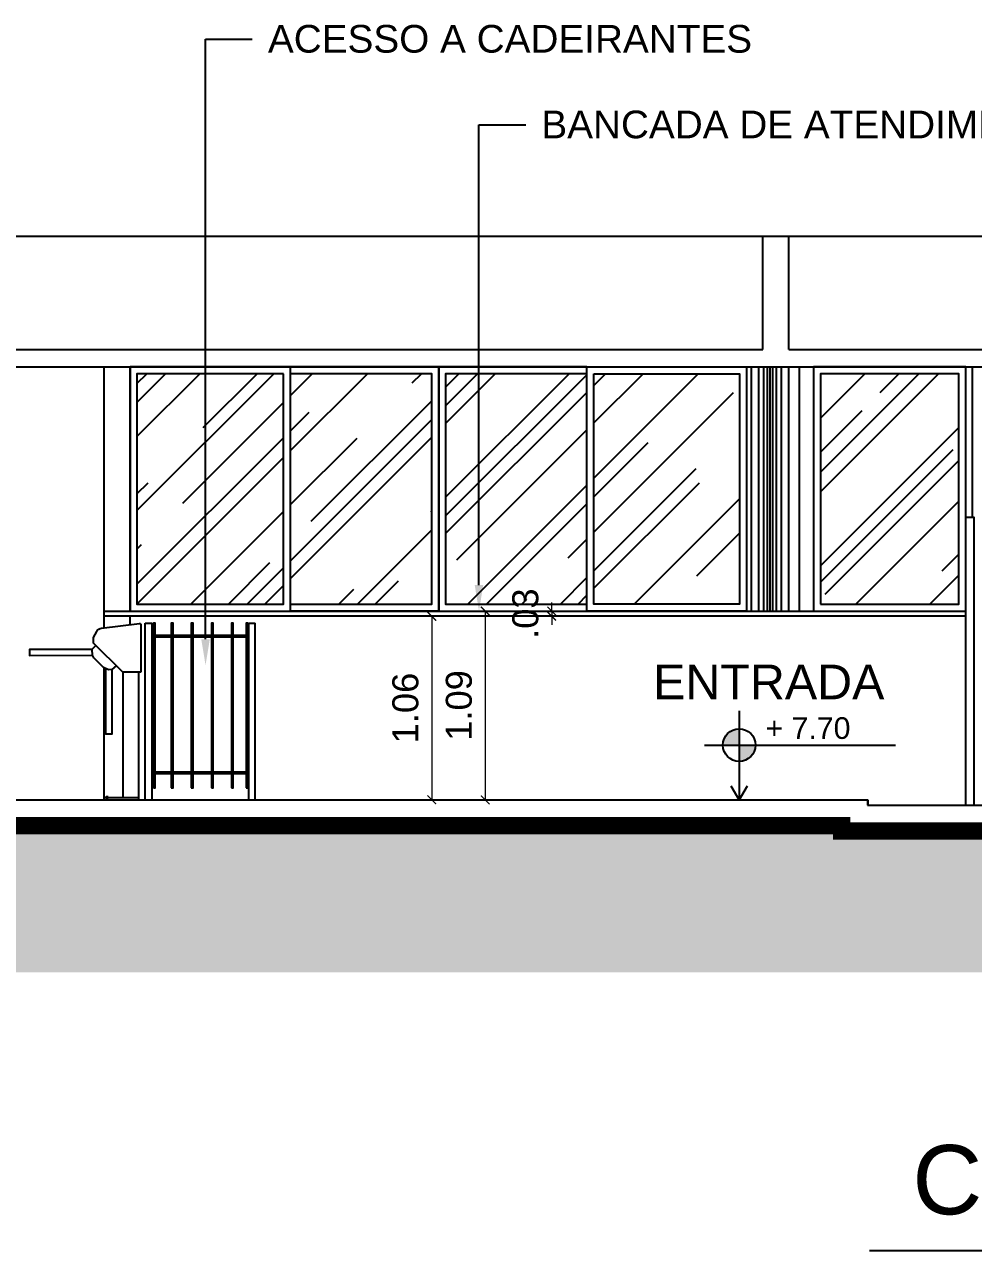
# Model space of a CAD drawing. Header units: metres. Extents: x 2146 to 3549, y -305 to 114.
# Drawn here: x 2842.57 to 2848.04, y -93.35 to -86.27 of the extents above; entities that cross this region are included whole.
import ezdxf
from ezdxf import colors
from ezdxf.entities.mleader import LeaderData, LeaderLine
from ezdxf.math import Vec2, Vec3

# ---------------------------------------------------------------- set-up
doc = ezdxf.new("R2010")
doc.units = ezdxf.units.M
doc.header["$LTSCALE"] = 6
doc.header["$MEASUREMENT"] = 0
for name, color, linetype, lineweight in [('2prancha', 4, 'Continuous', 18), ('PENA 05', 5, 'Continuous', 25), ('texto', 3, 'Continuous', 25)]:
    doc.layers.add(name, color=color, linetype=linetype, lineweight=lineweight)
for name, color, linetype in [('COTA 1 100', 2, 'Continuous'), ('COTA DE NÍVEL', 7, 'Continuous'), ('HACHURA', 251, 'Continuous'), ('HACHURA PISOS', 250, 'Continuous'), ('PENA 0.15', 7, 'Continuous'), ('PENA 0.2', 2, 'Continuous'), ('PENA 01', 1, 'Continuous'), ('PENA 02', 2, 'Continuous'), ('PENA 03', 3, 'Continuous'), ('PENA 06', 6, 'Continuous'), ('TXT ESPECIFICAÇÃO', 7, 'Continuous'), ('TXT ESPECIFICAÇÕES', 7, 'Continuous')]:
    doc.layers.add(name, color=color, linetype=linetype)
doc.styles.add('GRAF', font='GRAF.SHX')
doc.styles.add('Luana', font='arial.ttf')
doc.styles.get("Standard").update_dxf_attribs({"font": 'arial.ttf'})
doc.dimstyles.new('arial75', dxfattribs={"dimtxt": 0.15, "dimasz": 0.05, "dimexe": 0.075, "dimexo": 0.15, "dimgap": 0.075, "dimtad": 1, "dimzin": 4, "dimdsep": 46, "dimtxsty": 'Luana', "dimblk": 'ARCHTICK', "dimcen": 0, "dimclrd": 7, "dimclre": 7, "dimclrt": 256, "dimadec": 0, "dimazin": 0, "dimtfac": 1, "dimtix": 1, "dimtmove": 2, "dimatfit": 3, "dimldrblk": 'CLOSEDBLANK', "dimfxl": 0, "dimlwd": 5, "dimlwe": 5, "dimarcsym": 0})

# ---------------------------------------------------------------- blocks, each defined once
blk = doc.blocks.new('A$C0E4A6CAB')
at = {"ltscale": 1.5}
for p, q in [((0.2678, 0.8349), (0.2695, 0.8673)), ((0.0938, 0.7365), (0.0938, 0.0113))]:
    blk.add_line(p, q, dxfattribs=at)
blk.add_lwpolyline([(-0.0107, 0.7365), (0.0938, 0.7365), (0.2616, 0.9042), (0.2616, 0.9376), (0.2434, 0.9725, 0.263963), (0.2159, 0.9913), (-0.0038, 1.0188, 0.497887), (-0.0107, 1.0119), (-0.0107, 0.7365)], format="xyb", close=True, dxfattribs=at)
for points in [[(0.2695, 0.8673), (0.2695, 0.8694), (0.2481, 0.8908)], [(0.1762, 0.7509), (0.2049, 0.7638), (0.2606, 0.8195), (0.2678, 0.8349)], [(0, 0.0113), (0, 0.7365)], [(0.1316, 0.7742), (0.1561, 0.7534), (0.1762, 0.7509)], [(0.1571, 0.7533), (0.1571, 0.3794), (0.1903, 0.3794), (0.1903, 0.7572)]]:
    blk.add_lwpolyline(points, dxfattribs=at)
for points in [[(0.2695, 0.8673), (0.6316, 0.8673), (0.6316, 0.8341), (0.2678, 0.8349)], [(0, 0.0113), (0.2002, 0.0113), (0.2002, 0), (0, 0)], [(0.1778, 0.0175), (0.189, 0.0175), (0.189, 0.0113), (0.1778, 0.0113)]]:
    blk.add_lwpolyline(points, close=True, dxfattribs=at)
blk = doc.blocks.new('_ArchTick')
at = {"color": 0, "linetype": 'ByBlock', "const_width": 0.15}
blk.add_lwpolyline([(-0.5, -0.5), (0.5, 0.5)], dxfattribs=at)
blk = doc.blocks.new('*D51')
at = {"layer": 'COTA 1 100', "color": 7, "lineweight": 5}
for p, q in [((2845.3625, -89.656), (2845.1511, -89.656)), ((2845.2261, -89.656), (2845.2261, -90.746)), ((2845.3625, -90.746), (2845.1511, -90.746))]:
    blk.add_line(p, q, dxfattribs=at)
at = {"layer": 'Defpoints', "color": 0}
for p in [(2845.5125, -89.656), (2845.2261, -90.746), (2845.5125, -90.746)]:
    blk.add_point(p, dxfattribs=at)
at = {"layer": 'COTA 1 100', "color": 7, "lineweight": 5, "xscale": 0.05, "yscale": 0.05, "zscale": 0.05}
for p, rotation in [((2845.2261, -89.656), 90), ((2845.2261, -90.746), 270)]:
    blk.add_blockref('_ArchTick', p, dxfattribs=dict(at, rotation=rotation))
at = {"layer": 'COTA 1 100', "insert": (2845.0745, -90.201), "char_height": 0.15, "attachment_point": 5, "rotation": 90, "style": 'Luana'}
blk.add_mtext('1.09', dxfattribs=at)
blk = doc.blocks.new('_ClosedBlank')
at = {"layer": '2prancha', "color": 0, "lineweight": -2}
for p, q in [((-1, 0.17), (0, 0)), ((-1, 0.17), (-1, -0.17)), ((0, 0), (-1, -0.17))]:
    blk.add_line(p, q, dxfattribs=at)
blk = doc.blocks.new('*D52')
at = {"layer": 'COTA 1 100', "color": 7, "lineweight": 5}
for p, q in [((2845.6098, -89.656), (2845.6098, -89.606)), ((2845.6098, -89.656), (2845.5348, -89.656)), ((2845.6098, -89.656), (2845.6098, -89.686)), ((2845.6098, -89.686), (2845.5348, -89.686)), ((2845.6098, -89.686), (2845.6098, -89.736))]:
    blk.add_line(p, q, dxfattribs=at)
at = {"layer": 'Defpoints', "color": 0}
for p in [(2845.7555, -89.656), (2845.6098, -89.686), (2845.7555, -89.686)]:
    blk.add_point(p, dxfattribs=at)
at = {"layer": 'COTA 1 100', "color": 7, "lineweight": 5, "xscale": 0.05, "yscale": 0.05, "zscale": 0.05}
for p, rotation in [((2845.6098, -89.656), 270), ((2845.6098, -89.686), 90)]:
    blk.add_blockref('_ArchTick', p, dxfattribs=dict(at, rotation=rotation))
at = {"layer": 'COTA 1 100', "insert": (2845.4582, -89.671), "char_height": 0.15, "attachment_point": 5, "rotation": 90, "style": 'Luana'}
blk.add_mtext('.03', dxfattribs=at)
blk = doc.blocks.new('*D53')
at = {"layer": 'COTA 1 100', "color": 7, "lineweight": 5}
for p, q in [((2845.04, -89.686), (2844.8425, -89.686)), ((2844.9175, -89.686), (2844.9175, -90.746)), ((2845.4175, -90.746), (2844.8425, -90.746))]:
    blk.add_line(p, q, dxfattribs=at)
at = {"layer": 'Defpoints', "color": 0}
for p in [(2845.19, -89.686), (2844.9175, -90.746), (2847.4332, -90.746)]:
    blk.add_point(p, dxfattribs=at)
at = {"layer": 'COTA 1 100', "color": 7, "lineweight": 5, "xscale": 0.05, "yscale": 0.05, "zscale": 0.05}
for p, rotation in [((2844.9175, -89.686), 90), ((2844.9175, -90.746), 270)]:
    blk.add_blockref('_ArchTick', p, dxfattribs=dict(at, rotation=rotation))
at = {"layer": 'COTA 1 100', "insert": (2844.7659, -90.216), "char_height": 0.15, "attachment_point": 5, "rotation": 90, "style": 'Luana'}
blk.add_mtext('1.06', dxfattribs=at)
blk = doc.blocks.new('NIV02')
h = blk.add_hatch(color=256)
h.paths.add_polyline_path([(-43.09, -49.03, 0.414214), (-44.59, -50.53), (-43.09, -50.53)])
h.paths.add_polyline_path([(-43.09, -52.04, 0.414214), (-41.58, -50.53), (-43.09, -50.53)])
for p, q in [((-43.09, -47.38), (-43.09, -55.58)), ((-46.27, -50.53), (-28.68, -50.53))]:
    blk.add_line(p, q)
blk.add_lwpolyline([(-42.36, -54.32), (-43.09, -55.58), (-43.82, -54.32)])
blk.add_circle((-43.09, -50.53), 1.5)
at = {"style": 'GRAF'}
blk.add_attdef('ELEV', (-40.66, -49.96), '', height=1.26, dxfattribs=at)

msp = doc.modelspace()

# ---------------------------------------------------------------- hatches: boundary and pattern name
at = {"layer": 'HACHURA', "ltscale": 1.5}
h = msp.add_hatch(dxfattribs=at)
h.set_pattern_fill('AR-RROOF,_O', color=256, scale=0.45, angle=45)
h.set_pattern_definition([(45, (2843.21586, -89.61604), (0.381838, 1.018234), [6.75, -0.9, 2.25, -0.45]), (45, (2843.47997, -89.03374), (-0.7414, 0.105005), [1.35, -0.1485, 2.7, -0.3375]), (45, (2843.1045, -89.18648), (1.441437, 1.867823), [3.6, -0.63, 1.8, -0.45])])
h.paths.add_polyline_path([(2844.0623, -88.286), (2843.2159, -88.286), (2843.2159, -89.616), (2844.0623, -89.616)])
h.paths.add_polyline_path([(2844.9175, -88.286), (2844.1023, -88.286), (2844.1023, -89.616), (2844.9175, -89.616)])
h.paths.add_polyline_path([(2845.8127, -88.286), (2844.9975, -88.286), (2844.9975, -89.616), (2845.8127, -89.616)])
h.paths.add_polyline_path([(2846.6933, -88.286), (2845.8527, -88.286), (2845.8527, -89.616), (2846.6933, -89.616)])
h.paths.add_polyline_path([(2847.9592, -88.286), (2847.1604, -88.286), (2847.1604, -89.616), (2847.9592, -89.616)])
at = {"layer": 'HACHURA PISOS', "ltscale": 1.5}
h = msp.add_hatch(dxfattribs=at)
h.set_pattern_fill('HACH23,_O', color=256, scale=0.015, pattern_type=2)
h.set_pattern_definition([(90, (4349.8041, -7.75625), (-0.627, 4e-17), []), (90, (4349.82525, -7.75625), (-0.627, 4e-17), []), (90, (4349.85525, -7.75625), (-0.627, 4e-17), []), (90, (4349.8977, -7.75625), (-0.627, 4e-17), []), (90, (4349.9577, -7.75625), (-0.627, 4e-17), []), (90, (4350.0426, -7.75625), (-0.627, 4e-17), []), (90, (4350.1626, -7.75625), (-0.627, 4e-17), []), (90, (4350.2475, -7.75625), (-0.627, 4e-17), []), (90, (4350.3075, -7.75625), (-0.627, 4e-17), []), (90, (4350.34995, -7.75625), (-0.627, 4e-17), []), (90, (4350.37995, -7.75625), (-0.627, 4e-17), []), (90, (4350.4011, -7.75625), (-0.627, 4e-17), []), (90, (4350.4161, -7.75625), (-0.627, 4e-17), [])])
h.paths.add_polyline_path([(2846.7333, -89.656), (2847.1204, -89.656), (2847.1204, -88.246), (2846.7333, -88.246)])
at = {"layer": 'PENA 01', "ltscale": 1.5}
h = msp.add_hatch(dxfattribs=at)
h.set_pattern_fill('EARTH', color=256, scale=0.75, angle=45, style=0, double=1)
h.set_pattern_definition([(45, (2833.67324, -91.74104), (3e-17, 0.265165), [0.1875, -0.1875]), (45, (2833.62352, -91.69132), (3e-17, 0.265165), [0.1875, -0.1875]), (45, (2833.5738, -91.6416), (3e-17, 0.265165), [0.1875, -0.1875]), (135, (2833.5738, -91.60846), (-0.265165, 6e-17), [0.1875, -0.1875]), (135, (2833.62352, -91.55874), (-0.265165, 6e-17), [0.1875, -0.1875]), (135, (2833.67324, -91.50902), (-0.265165, 6e-17), [0.1875, -0.1875])])
h.paths.add_polyline_path([(2858.5777, -90.941), (2857.2304, -90.941), (2847.2837, -90.941), (2847.2837, -90.911), (2838.1332, -90.911), (2838.1332, -90.941), (2833.6732, -90.941), (2833.6732, -91.741), (2858.5777, -91.741)])

# ---------------------------------------------------------------- linework, layer by layer
at = {"layer": 'PENA 0.15', "ltscale": 1.5}
for p, q in [((2843.2632, -90.746), (2843.2632, -89.7266)), ((2843.2632, -89.7266), (2843.3034, -89.7266)), ((2843.3034, -90.746), (2843.3034, -89.7266)), ((2843.4141, -89.7266), (2843.4141, -90.6766)), ((2843.4241, -89.7266), (2843.4141, -89.7266)), ((2843.4241, -90.6766), (2843.4241, -89.7266)), ((2843.862, -90.746), (2843.862, -89.7266)), ((2843.862, -89.7266), (2843.8982, -89.7266)), ((2843.8982, -90.746), (2843.8982, -89.7266)), ((2843.4141, -89.7966), (2843.3209, -89.7966)), ((2843.4141, -89.8066), (2843.3209, -89.8066)), ((2843.5297, -89.7966), (2843.4241, -89.7966)), ((2843.5297, -89.8066), (2843.4241, -89.8066)), ((2843.6453, -89.7966), (2843.5397, -89.7966)), ((2843.6453, -89.8066), (2843.5397, -89.8066)), ((2843.7609, -89.7966), (2843.6553, -89.7966)), ((2843.7609, -89.8066), (2843.6553, -89.8066)), ((2843.862, -89.7966), (2843.7709, -89.7966)), ((2843.862, -89.8066), (2843.7709, -89.8066)), ((2843.8463, -89.7966), (2843.862, -89.7966)), ((2843.8463, -89.8066), (2843.862, -89.8066)), ((2843.4141, -90.5866), (2843.3209, -90.5866)), ((2843.4141, -90.5966), (2843.3209, -90.5966)), ((2843.5297, -90.5866), (2843.4241, -90.5866)), ((2843.5297, -90.5966), (2843.4241, -90.5966)), ((2843.6453, -90.5866), (2843.5397, -90.5866)), ((2843.6453, -90.5966), (2843.5397, -90.5966)), ((2843.7609, -90.5866), (2843.6553, -90.5866)), ((2843.7609, -90.5966), (2843.6553, -90.5966)), ((2843.862, -90.5866), (2843.7709, -90.5866)), ((2843.862, -90.5966), (2843.7709, -90.5966)), ((2843.8463, -90.5866), (2843.862, -90.5866)), ((2843.8463, -90.5966), (2843.862, -90.5966)), ((2843.4141, -90.6766), (2843.4241, -90.6766))]:
    msp.add_line(p, q, dxfattribs=at)
for points in [[(2843.3109, -90.6766), (2843.3209, -90.6766), (2843.3209, -89.7266), (2843.3109, -89.7266)], [(2843.4141, -90.6766), (2843.4241, -90.6766), (2843.4241, -89.7266), (2843.4141, -89.7266)], [(2843.5297, -90.6766), (2843.5397, -90.6766), (2843.5397, -89.7266), (2843.5297, -89.7266)], [(2843.6453, -90.6766), (2843.6553, -90.6766), (2843.6553, -89.7266), (2843.6453, -89.7266)], [(2843.7609, -90.6766), (2843.7709, -90.6766), (2843.7709, -89.7266), (2843.7609, -89.7266)], [(2843.8463, -90.6766), (2843.8563, -90.6766), (2843.8563, -89.7266), (2843.8463, -89.7266)]]:
    msp.add_lwpolyline(points, close=True, dxfattribs=at)
at = {"layer": 'PENA 01'}
msp.add_line((2837.9332, -87.4912), (2856.1304, -87.4912), dxfattribs=at)
at = {"layer": 'PENA 01', "ltscale": 1.5}
for p, q in [((2843.0259, -89.753), (2843.0259, -88.246)), ((2843.1759, -89.656), (2843.1759, -88.246)), ((2847.1204, -88.246), (2847.1204, -89.656)), ((2847.9992, -89.656), (2847.9992, -88.246)), ((2843.1759, -89.7342), (2843.1759, -89.686)), ((2843.0259, -90.746), (2843.0259, -89.9837))]:
    msp.add_line(p, q, dxfattribs=at)
for points in [[(2844.1023, -88.246), (2843.1759, -88.246), (2843.1759, -89.656), (2844.1023, -89.656)], [(2844.1023, -88.246), (2844.9575, -88.246), (2844.9575, -89.656), (2844.1023, -89.656)], [(2845.8127, -88.246), (2846.7333, -88.246), (2846.7333, -89.656), (2845.8127, -89.656)], [(2844.0623, -88.286), (2843.2159, -88.286), (2843.2159, -89.616), (2844.0623, -89.616)], [(2845.8527, -88.286), (2846.6933, -88.286), (2846.6933, -89.616), (2845.8527, -89.616)], [(2847.1604, -89.616), (2847.9592, -89.616), (2847.9592, -88.286), (2847.1604, -88.286)]]:
    msp.add_lwpolyline(points, close=True, dxfattribs=at)
for points in [[(2844.1023, -89.656), (2844.9575, -89.656), (2844.9575, -88.246), (2844.1023, -88.246)], [(2845.8127, -88.246), (2844.9575, -88.246), (2844.9575, -89.656), (2845.8127, -89.656)], [(2847.9992, -89.116), (2847.9992, -88.246), (2847.1204, -88.246), (2847.1204, -89.656), (2847.9992, -89.656)], [(2844.1023, -89.616), (2844.9175, -89.616), (2844.9175, -88.286), (2844.1023, -88.286)], [(2845.8127, -88.286), (2844.9975, -88.286), (2844.9975, -89.616), (2845.8127, -89.616)]]:
    msp.add_lwpolyline(points, dxfattribs=at)
at = {"layer": 'PENA 02', "ltscale": 1.5}
for p, q in [((2846.7333, -88.246), (2846.7333, -89.656)), ((2847.1204, -88.246), (2847.1204, -89.656)), ((2848.0392, -89.116), (2848.0392, -88.246))]:
    msp.add_line(p, q, dxfattribs=at)
msp.add_lwpolyline([(2847.9987, -89.686), (2843.0259, -89.686), (2843.0259, -89.656), (2847.9992, -89.656)], dxfattribs=at)
at = {"layer": 'PENA 02', "const_width": 0.1}
msp.add_lwpolyline([(2833.6732, -90.926), (2838.1332, -90.926), (2838.1332, -90.896), (2847.2837, -90.896), (2847.2837, -90.926), (2857.2304, -90.926), (2858.5777, -90.926)], dxfattribs=at)
at = {"layer": 'PENA 03'}
msp.add_line((2847.4337, -90.746), (2847.4337, -90.776), dxfattribs=at)
at = {"layer": 'PENA 03', "ltscale": 1.5}
msp.add_line((2847.4337, -90.776), (2854.1657, -90.776), dxfattribs=at)
at = {"layer": 'PENA 05', "ltscale": 1.5}
msp.add_lwpolyline([(2847.9987, -90.776), (2848.0487, -90.776), (2848.0487, -89.116), (2847.9987, -89.116)], close=True, dxfattribs=at)
at = {"layer": 'PENA 06'}
for p, q in [((2846.8279, -88.146), (2846.8279, -87.4912)), ((2846.8279, -87.4912), (2846.9779, -87.4912)), ((2846.9779, -88.146), (2846.9779, -87.4912)), ((2840.0582, -88.146), (2844.5558, -88.146)), ((2840.5705, -88.146), (2846.8279, -88.146)), ((2846.9779, -88.146), (2853.9054, -88.146)), ((2839.6294, -88.246), (2844.5558, -88.246)), ((2840.5705, -88.246), (2854.3342, -88.246))]:
    msp.add_line(p, q, dxfattribs=at)
at = {"layer": 'PENA 06', "ltscale": 1.5}
for p, q in [((2838.0832, -90.746), (2847.4337, -90.746)), ((2847.4332, -90.776), (2854.1657, -90.776))]:
    msp.add_line(p, q, dxfattribs=at)
msp.add_lwpolyline([(2847.4337, -90.7759), (2847.4337, -90.746)], dxfattribs=at)
at = {"layer": 'TXT ESPECIFICAÇÃO', "linetype": 'ByBlock'}
msp.add_line((2847.4442, -93.3477), (2858.3156, -93.3477), dxfattribs=at)

# ---------------------------------------------------------------- block references
at = {"layer": 'COTA DE NÍVEL', "ltscale": 0.05}
ref = msp.add_blockref('NIV02', (2849.392, -87.2631), dxfattribs=dict(at, xscale=0.06266711229946523, yscale=0.06266711229946523, zscale=0.06266711229946523))
ref.add_attrib('ELEV', '+ 7.70', (2846.8437, -90.3941), dxfattribs={"layer": '0', "height": 0.125, "style": 'Luana'})
at = {"layer": 'PENA 0.15', "ltscale": 1.5, "xscale": -1}
msp.add_blockref('A$C0E4A6CAB', (2843.2274, -90.746), dxfattribs=at)

# ---------------------------------------------------------------- texts
at = {"layer": 'PENA 0.2', "style": 'Luana'}
msp.add_text('CORTE A-A', height=0.4, dxfattribs=at).set_placement((2847.6912, -93.139))
at = {"layer": 'texto', "color": 2, "ltscale": 0.05, "insert": (2846.8624, -90.0654), "char_height": 0.2, "width": 1.934, "attachment_point": 5, "style": 'Luana'}
msp.add_mtext('ENTRADA', dxfattribs=at)

# ---------------------------------------------------------------- dimensions: what is measured, and where the dimension line sits
at = {"layer": 'COTA 1 100'}
for base, p1, p2, picture, middle in [((2845.6098, -89.686), (2845.7555, -89.656), (2845.7555, -89.686), '*D52', (2845.4582, -89.671)), ((2844.9175, -90.746), (2845.19, -89.686), (2847.4332, -90.746), '*D53', (2844.7659, -90.216)), ((2845.2261, -90.746), (2845.5125, -89.656), (2845.5125, -90.746), '*D51', (2845.0745, -90.201))]:
    dim = msp.add_linear_dim(base=base, p1=p1, p2=p2, angle=90, dimstyle='arial75', dxfattribs=at)
    dim.commit()
    dim.dimension.update_dxf_attribs({"geometry": picture, "text_midpoint": middle})

# ---------------------------------------------------------------- leaders
at = {"layer": 'TXT ESPECIFICAÇÕES', "ltscale": 0.05}
ml = msp.add_multileader_mtext('Standard', dxfattribs=at)
ml.set_content('ACESSO A CADEIRANTES', color=256)
ml.set_leader_properties()
ml.build(insert=Vec2(0, 0))
ml.multileader.update_dxf_attribs({"dogleg_length": 0.36, "arrow_head_size": 0.15})
ctx = ml.context
ctx.base_point, ctx.char_height, ctx.arrow_head_size, ctx.landing_gap_size, ctx.plane_origin = Vec3(2843.8818, -86.3534), 0.16, 0.15, 0.09, Vec3(2843.5162, -85.6698)
notes = []
notes.append((ctx, [(0, (1, 1, 0), (2843.6118, -86.3534), (1, 0), 0.27, [(0, [(2843.6118, -89.9685)], 0, [])])]))
ctx.mtext.insert, ctx.mtext.flow_direction = Vec3(2843.9718, -86.2721), 5
ml = msp.add_multileader_mtext('Standard', dxfattribs=at)
ml.set_content('BANCADA DE ATENDIMENTO', color=256)
ml.set_leader_properties()
ml.build(insert=Vec2(0, 0))
ml.multileader.update_dxf_attribs({"dogleg_length": 0.36, "arrow_head_size": 0.15})
ctx = ml.context
ctx.base_point, ctx.char_height, ctx.arrow_head_size, ctx.landing_gap_size, ctx.plane_origin = Vec3(2845.46, -86.848), 0.16, 0.15, 0.09, Vec3(2845.0943, -79.6815)
notes.append((ctx, [(0, (1, 1, 0), (2845.19, -86.848), (1, 0), 0.27, [(0, [(2845.19, -89.656)], 0, [])])]))
ctx.mtext.insert, ctx.mtext.flow_direction = Vec3(2845.55, -86.7666), 5
for ctx, leaders in notes:
    for number, flags, end, landing, length, lines in leaders:
        leader = LeaderData()
        leader.index, (leader.has_last_leader_line, leader.has_dogleg_vector, leader.attachment_direction) = number, flags
        leader.last_leader_point, leader.dogleg_vector, leader.dogleg_length = Vec3(end), Vec3(landing), length
        for number, points, colour, breaks in lines:
            line = LeaderLine()
            line.index, line.vertices, line.color, line.breaks = number, Vec3.list(points), colors.encode_raw_color(colour), breaks
            leader.lines.append(line)
        ctx.leaders.append(leader)

doc.saveas('drawing.dxf')
